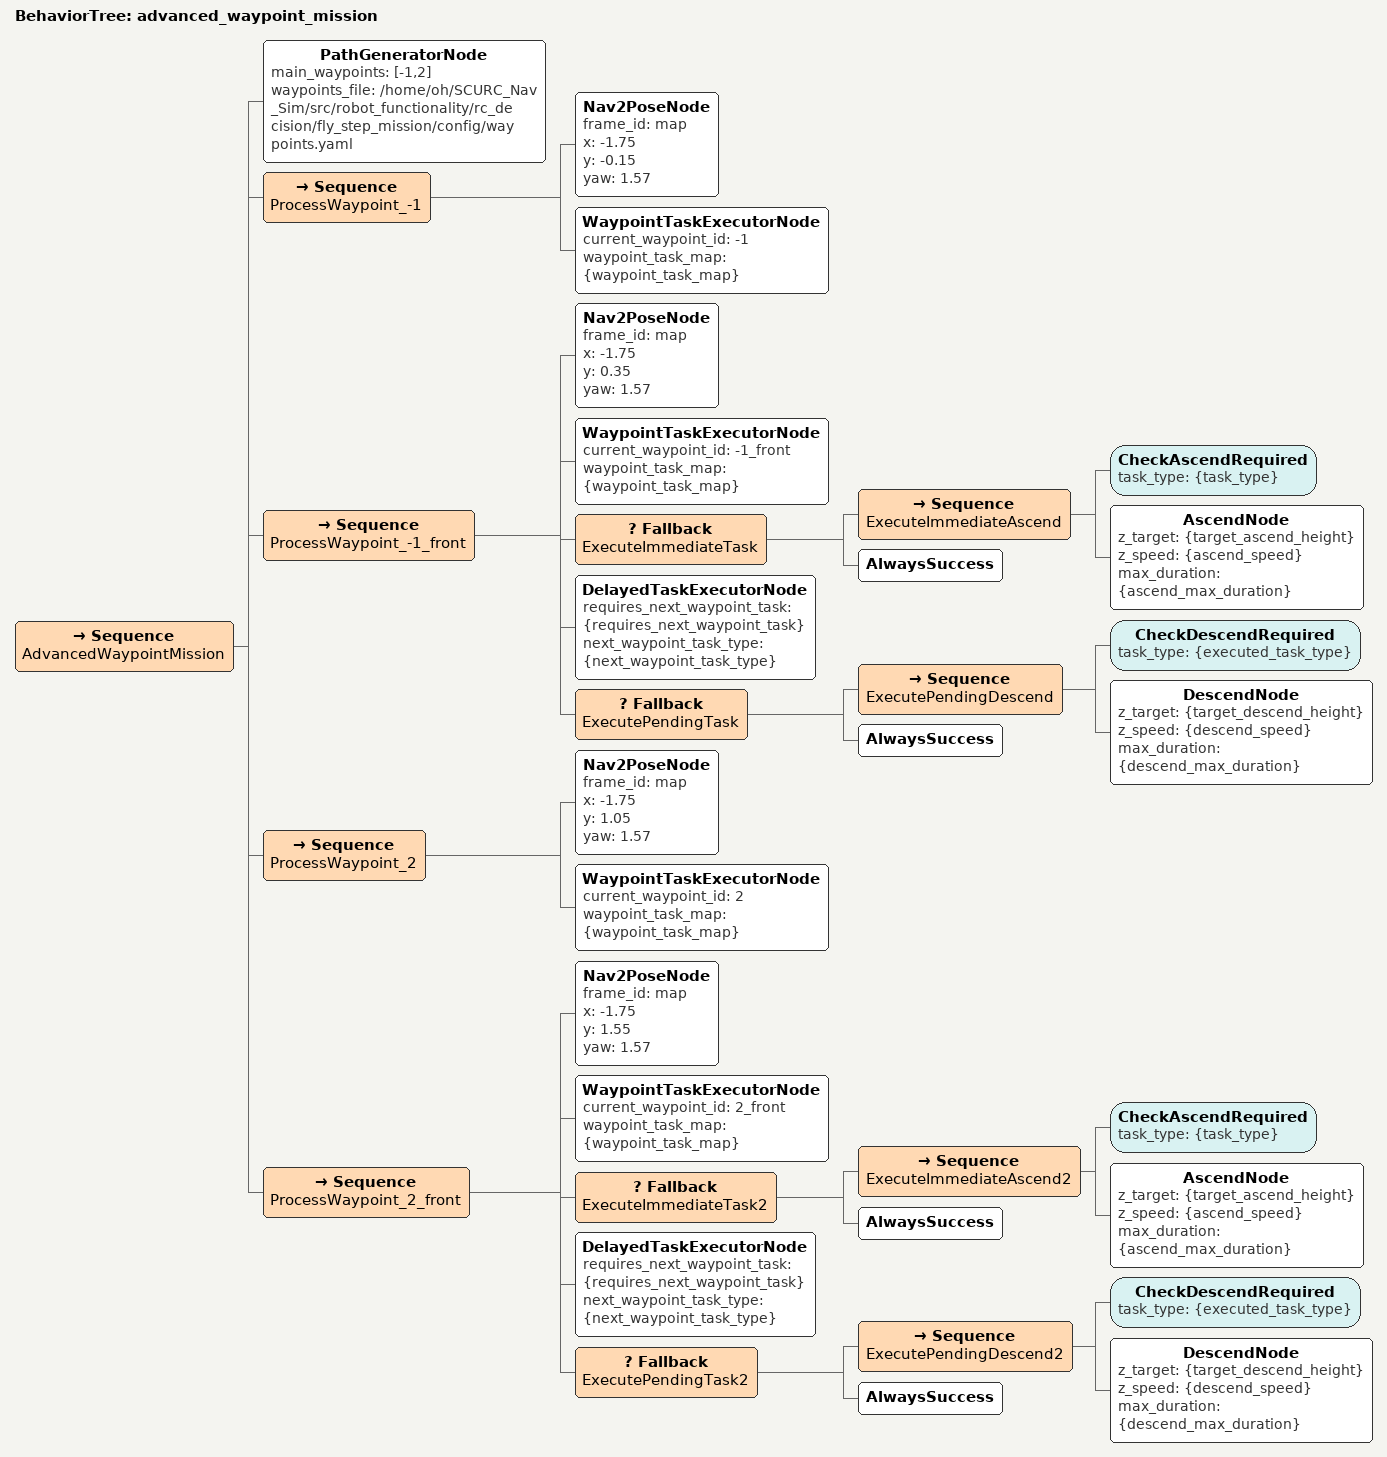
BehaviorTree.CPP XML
<?xml version="1.0" encoding="UTF-8"?>
<root BTCPP_format="4">
  <BehaviorTree ID="advanced_waypoint_mission">
    <Sequence name="AdvancedWaypointMission">

      <!-- 1. 路径生成：根据输入的主航点生成完整路径（包括过渡航点） -->
      <PathGeneratorNode
        main_waypoints="[-1,2]"
        waypoints_file="/home/oh/SCURC_Nav_Sim/src/robot_functionality/rc_decision/fly_step_mission/config/waypoints.yaml" />

      <!-- 2. 处理路径中的每个航点 -->
      <Sequence name="ProcessWaypoint_-1">
        <!-- 导航到-1号航点 -->
        <Nav2PoseNode
          frame_id="map"
          x="-1.75"
          y="-0.15"
          yaw="1.57" />

        <!-- 检查并记录任务 -->
        <WaypointTaskExecutorNode
          current_waypoint_id="-1"
          waypoint_task_map="{waypoint_task_map}" />
      </Sequence>

      <Sequence name="ProcessWaypoint_-1_front">
        <!-- 导航到-1_front过渡点 -->
        <Nav2PoseNode
          frame_id="map"
          x="-1.75"
          y="0.35"
          yaw="1.57" />

        <!-- 检查是否有立即执行的任务 -->
        <WaypointTaskExecutorNode
          current_waypoint_id="-1_front"
          waypoint_task_map="{waypoint_task_map}" />

        <!-- 立即执行上升任务（如果有） -->
        <Fallback name="ExecuteImmediateTask">
          <Sequence name="ExecuteImmediateAscend">
            <CheckAscendRequired task_type="{task_type}" />
            <AscendNode
              z_target="{target_ascend_height}"
              z_speed="{ascend_speed}"
              max_duration="{ascend_max_duration}" />
          </Sequence>

          <AlwaysSuccess />
        </Fallback>

        <!-- 检查是否有延迟任务需要在此航点执行（来自前一个航点的标记） -->
        <DelayedTaskExecutorNode
          requires_next_waypoint_task="{requires_next_waypoint_task}"
          next_waypoint_task_type="{next_waypoint_task_type}" />

        <!-- 执行任何标记的延迟任务 -->
        <Fallback name="ExecutePendingTask">
          <Sequence name="ExecutePendingDescend">
            <CheckDescendRequired task_type="{executed_task_type}" />
            <DescendNode
              z_target="{target_descend_height}"
              z_speed="{descend_speed}"
              max_duration="{descend_max_duration}" />
          </Sequence>

          <AlwaysSuccess />
        </Fallback>
      </Sequence>

      <Sequence name="ProcessWaypoint_2">
        <!-- 导航到2号航点 -->
        <Nav2PoseNode
          frame_id="map"
          x="-1.75"
          y="1.05"
          yaw="1.57" />

        <!-- 检查并记录任务 -->
        <WaypointTaskExecutorNode
          current_waypoint_id="2"
          waypoint_task_map="{waypoint_task_map}" />
      </Sequence>

      <Sequence name="ProcessWaypoint_2_front">
        <!-- 导航到2_front过渡点 -->
        <Nav2PoseNode
          frame_id="map"
          x="-1.75"
          y="1.55"
          yaw="1.57" />

        <!-- 检查是否有立即执行的任务 -->
        <WaypointTaskExecutorNode
          current_waypoint_id="2_front"
          waypoint_task_map="{waypoint_task_map}" />

        <!-- 立即执行上升任务（如果有） -->
        <Fallback name="ExecuteImmediateTask2">
          <Sequence name="ExecuteImmediateAscend2">
            <CheckAscendRequired task_type="{task_type}" />
            <AscendNode
              z_target="{target_ascend_height}"
              z_speed="{ascend_speed}"
              max_duration="{ascend_max_duration}" />
          </Sequence>

          <AlwaysSuccess />
        </Fallback>

        <!-- 检查是否有延迟任务需要在此航点执行（来自前一个航点的标记） -->
        <DelayedTaskExecutorNode
          requires_next_waypoint_task="{requires_next_waypoint_task}"
          next_waypoint_task_type="{next_waypoint_task_type}" />

        <!-- 执行任何标记的延迟任务 -->
        <Fallback name="ExecutePendingTask2">
          <Sequence name="ExecutePendingDescend2">
            <CheckDescendRequired task_type="{executed_task_type}" />
            <DescendNode
              z_target="{target_descend_height}"
              z_speed="{descend_speed}"
              max_duration="{descend_max_duration}" />
          </Sequence>

          <AlwaysSuccess />
        </Fallback>
      </Sequence>

    </Sequence>
  </BehaviorTree>
</root>
